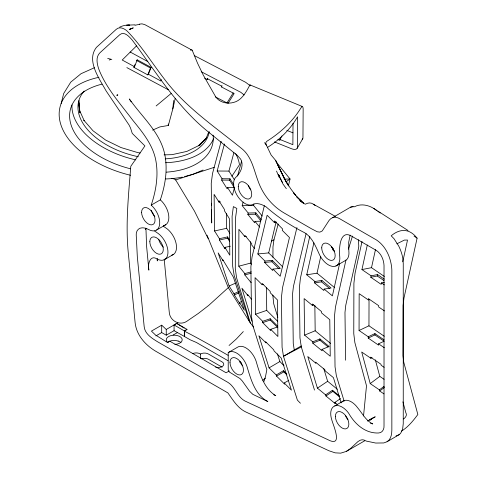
<?xml version="1.0" encoding="UTF-8"?>
<svg xmlns="http://www.w3.org/2000/svg" width="477" height="477" viewBox="0 0 477 477"><rect width="100%" height="100%" fill="white"/><g stroke="black" fill="none" stroke-linecap="round" stroke-linejoin="round"><path stroke-width="0.72" d="M383.919 341.293L378.577 343.828L378.571 345.151L368.226 338.086L368.232 336.762L359.062 330.501L359.163 293.665L368.333 299.926L369.669 299.294M368.333 299.926L368.339 298.602L378.678 305.668L378.678 306.991L384.456 310.938M384.253 336.249L368.954 325.803L369.031 299.282M384.033 341.15L374.904 334.92L374.91 333.59L368.232 336.762M251.135 282.676L244.796 274.901L244.802 273.577L238.78 266.196L238.905 229.318L244.928 236.699L246.365 236.324M244.928 236.699L244.934 235.376L251.725 243.699L251.719 245.029L254.521 248.463M251.397 264.264L250.479 263.137L250.55 241.744M272.808 295.072L273.738 303.903L277.841 317.39M272.939 257.27L272.975 246.889L273.959 239.782L278.204 223.975M281.943 135.927L279.886 139.469L279.88 140.369L277.9 139.576M293.021 123.287L292.872 144.668L279.886 139.469M145.39 228.203L145.348 229.652L145.479 228.328M177.319 332.678L173.139 334.961M152.598 130.108L159.878 126.918L168.351 125.463L172.811 108.911L173.592 100.546M363.534 415.968L366.503 385.786L354.87 342.623L353.767 333.656L353.904 283.302L355.061 273.261L362.031 241.428M157.571 258.856L157.279 260.907L157.195 258.677M350.148 235.161L348.693 242.286L348.854 251.146A16.123 9.307 60 0 1 345.038 260.728L335.915 265.999M172.811 108.911L175.22 98.351M384.259 279.134L377.563 274.561L371.106 275.837L361.936 269.577L367.314 245.005M361.936 269.577L371.505 267.68L375.465 249.614M384.319 282.336L381.445 282.903L381.135 284.334L370.79 277.268L371.106 275.837M370.79 277.268L377.253 275.992L377.563 274.561M402.767 261.766L407.519 240.056L404.359 240.086L396.846 243.819M353.087 206.714L350.541 207.173L330.597 218.818L329.106 220.386L322.237 230.946L319.888 232.12L317.288 231.786L311.57 228.823L284.298 213.076C272.218 206.088 262.982 194.688 258.272 181.582C253.925 170.271 251.832 156.635 241.773 148.645C214.906 126.799 185.303 107.086 164.35 79.021C152.074 63.065 141.299 45.703 127.287 31.196C124.414 28.531 119.56 26.116 116.203 29.371L96.414 47.384C86.021 60.704 99.449 78.788 106.067 90.845L129.064 125.028L130.549 128.039L132.26 133.393L144.919 145.926L130.799 166.294C128.522 195.069 125.439 224.047 128.283 252.899L135.122 322.667C136.494 335.695 146.23 346.028 157.279 352.127L227.875 392.893C232.925 399.953 237.612 408.032 245.738 411.937L328.981 450.771L335.158 452.846L340.715 453.15L346.344 451.397L350.684 448.35L357.977 441.565L360.195 440.235L362.138 439.77L363.927 439.991L366.282 441.076L375.685 443.044L383.764 442.948L387.05 441.732L399.201 434.654L400.668 433.259L402.63 429.199L403.25 423.582L403.25 263.334L402.737 257.866A29.347 16.945 60 0 0 398.736 246.072L394.038 238.733L391.194 235.799C400.155 228.239 409.636 228.477 417.095 238.166L403.941 298.214L403.107 305.453L402.97 355.806L403.763 362.27L417.846 414.513C413.177 420.78 408.139 427.058 401.384 431.184M309.788 236.252L300.432 278.109L299.341 288.03L299.973 337.978L301.303 346.91L314.492 390.073M314.921 281.508L314.605 282.915L323.829 290.493L324.145 289.086L331.08 288.013L321.856 280.434L314.921 281.508L306.741 274.788L313.878 242.871M334.681 287.709L317.014 273.196L320.747 256.513M329.679 288.525L321.54 281.841L321.856 280.434M339.684 263.215L332.391 295.859L324.145 289.086M345.974 259.995L335.492 306.908L334.401 316.835L335.033 366.777L336.357 375.709L344.144 401.181M348.395 249.173L352.485 236.091M61.145 103.497L63.703 93.486L70.739 82.151L81.018 73.714L94.446 67.716M264.324 205.7L252.041 256.984L250.884 266.852L251.528 316.829L252.923 325.827L266.84 369.675L265.582 376.228L263.978 381.445M264.968 261.068L264.634 262.463L272.671 270.477L273.005 269.082L280.333 268.366L272.295 260.353L264.968 261.068L257.842 253.967L267.114 215.246L274.239 222.354L276.439 222.139M274.239 222.354L274.573 220.958L282.611 228.972L282.277 230.367L289.461 237.528L280.19 276.243L273.005 269.082M282.73 266.893L268.7 252.905L276.082 222.079M288.37 185.947L290.046 178.976L276.046 161.81M278.997 268.76L271.962 261.748L272.295 260.353M306.073 233.658L293.444 286.373L292.61 293.486L293.254 343.464L294.255 349.951L283.469 356.277L297.386 400.125L300.421 403.244M296.938 227.535L282.587 287.434L281.43 297.302L282.074 347.28L283.469 356.277L301.303 346.91M221.179 141.287L212.521 173.503L211.245 183.24L211.699 222.997L211.573 209.802M234.744 187.503L227.523 187.449L227.159 188.809L221.668 180.091L222.032 178.732L217.166 171.01L224.434 143.976M234.416 179.793L228.936 171.094L233.909 152.598M234.32 187.622L229.616 180.151L229.98 178.792L222.032 178.732M234.529 187.413L232.424 195.242L227.523 187.449M237.588 176.031L241.606 161.095M261.283 219.492L255.845 212.825L248.207 213.034L242.191 205.653L243.145 202.099M260.555 221.209L254.998 221.364L254.629 222.741L247.837 214.411L248.207 213.034M262.255 216.075L253.508 205.348L253.889 203.923M260.907 220.869L255.475 214.209L255.845 212.825M151.203 205.128C155.919 191.134 158.519 176.085 155.991 161.381C153.338 145.372 142.736 132.481 132.803 120.276C120.586 104.04 106.437 88.567 98.888 69.392C97.046 64.091 95.406 57.091 100.015 52.691L119.805 34.678C124.396 30.868 129.422 36.914 132.224 40.068C155.824 71.741 176.681 106.377 207.811 131.491L237.182 155.299L240.539 158.984A6.302 3.637 60 0 1 241.606 161.28C243.258 166.914 240.283 172.907 236.318 176.83A16.123 9.307 60 0 0 237.141 195.397A16.123 9.307 60 0 0 252.828 204.466C257.246 202.29 262.165 204.538 266.029 206.809C277.757 217.148 290.726 225.728 304.737 232.776C311.88 237.278 315.333 245.494 318.672 252.876A16.123 9.307 60 0 0 332.254 266.345A16.123 9.307 60 0 0 339.731 256.411C338.95 249.477 339.505 228.823 351.692 236.198L376.323 250.425C381.224 253.651 383.705 259.697 384.021 265.397L384.021 425.645C384.343 429.103 382.333 433.068 378.41 433.003C365.078 433.462 354.775 423.97 348.55 413.07A16.123 9.307 60 0 0 334.765 405.933A16.123 9.307 60 0 0 331.765 419.76C332.845 424.476 343.744 447.963 328.11 439.788L244.868 400.954C237.248 396.852 235.268 386.901 227.958 382.405L157.279 341.598C151.722 338.139 144.841 333.852 144.179 326.644L137.334 256.876L136.225 234.917C135.909 231.423 138.288 227.803 142.027 227.839A21.316 12.307 60 0 1 148.735 229.592A16.123 9.307 60 0 0 159.652 224.184A16.123 9.307 60 0 0 151.203 205.128L160.326 199.863C165.352 185.034 167.982 168.912 164.559 153.427C159.908 132.839 143.344 118.111 131.384 101.702L129.297 98.966L131.247 101.881M302.162 139.332A6.451 3.261 30.1 0 0 302.955 137.841L303.157 109.37A16.158 3.87 -68.2 0 0 302.007 106.383L249.924 84.888C246.347 91.715 241.821 100.379 233.742 102.394C227.344 104.254 219.498 102.507 215.652 96.753L203.315 75.169L197.556 63.226L192.201 50.234L191.199 49.674A6.451 1.258 -61.5 0 0 190.484 49.972M151.114 67.382L150.464 68.02L136.565 60.478L137.215 59.84L151.114 67.382L148.425 74.257L147.775 74.895L133.876 67.352L134.955 64.604M133.876 67.352L134.526 66.714L137.215 59.84M147.775 74.895L150.464 68.02M161.375 79.635L160.844 80.995L148.425 74.257M208.711 132.087L206.136 138.276L199.285 145.706L206.821 137.43M204.603 78.18L207.149 79.504L207.745 78.276M227.934 103.551L234.153 93.558L221.435 86.939L222.032 85.711M297.165 148.323L302.752 138.694M207.149 79.504L207.584 78.806L221.871 86.242L221.435 86.939M233.187 92.926L226.974 102.925L215.252 96.825M231.87 176.263L239.478 164.72A18.71 10.953 71.9 0 0 235.668 153.666M302.007 106.383L300.385 108.834C291.954 122.184 280.029 132.97 266.738 141.353L265.862 142.551L265.963 144.233L271.091 154.959L275.73 160.528L284.197 178.32L288.525 185.732L284.197 178.32L275.73 160.528M243.306 331.587L236.336 338.998L229.055 345.485M136.517 45.905L122.207 60.024L134.526 66.714M206.583 137.781L198.343 145.801L198.879 145.521L186.895 151.394L172.042 154.661L164.052 154.87M387.05 441.732C391.08 439.293 391.724 434.44 391.85 430.165L391.85 269.916C391.247 258.456 386.191 246.335 376.323 239.889L339.672 218.728C337.477 217.434 334.747 216.659 332.296 217.703M207.036 235.221L228.304 287.631L208.723 305.399L198.378 313.395L186.799 321.301C179.596 326.196 169.633 320.562 169.257 312.161L164.195 259.1M370.003 420.112L372.382 418.061L370.701 419.486M403.512 418.979C405.563 417.661 407.37 415.02 405.808 412.629L402.904 401.837M370.069 420.016L371.672 418.645L369.77 419.951L375.208 416.785L367.517 421.072M156.152 105.948L171.213 93.403M262.833 380.288L265.409 378.154M383.949 393.901L379.692 390.991L379.388 389.858L370.218 383.591L361.709 352.02L370.879 358.281L372.054 357.398M370.218 383.591L379.805 376.395L375.351 359.891M379.388 389.858L384.092 386.322M379.692 390.991L384.396 387.455M167.505 342.492C170.456 340.107 174.66 340.053 178.165 341.055M285.944 181.874L290.046 178.976L284.167 179.137M267.448 147.447C279.695 139.743 290.272 129.339 297.582 116.811L297.368 147.465A6.451 3.261 30.1 0 1 291.53 148.746L274.436 141.896M340.572 398.587L334.83 402.439L335.176 403.578L325.952 395.999L325.606 394.861L317.426 388.147L327.633 381.29L323.77 368.655M325.606 394.861L332.493 390.234L339.546 396.029M325.952 395.999L332.839 391.373L332.493 390.234M129.345 29.52L133.256 27.857L129.279 29.556L131.038 28.393M227.934 360.672L196.464 342.504L190.192 339.803L184.492 336.512L184.492 331.211L187.002 329.363L177.408 323.823L184.211 328.098M184.492 336.512L174.075 330.68L174.075 324.974L177.784 322.804L166.252 329.464L166.252 335.194L161.691 332.564L155.919 335.897M288.484 380.503L284.232 382.995L291.417 390.156L281.239 358.078L274.054 350.917L273.685 349.76L265.647 341.747L266.017 342.903L258.892 335.796L269.07 367.874L279.862 361.548L284.018 365.692M269.07 367.874L276.195 374.982L283.481 370.707L286.492 373.712M276.195 374.982L276.565 376.132L283.845 371.863L286.862 374.868M156.605 230.027L165.728 224.762M164.744 259.458L173.294 254.521M166.252 329.464L161.691 325.177L151.43 331.104L155.502 335.009L167.391 342.438L169.669 341.121L174.23 343.75L180.503 346.451L226.104 372.781L229.288 370.939M166.252 335.194L174.075 330.68M174.075 324.974L184.337 330.901L187.002 329.363M228.221 352.604A16.123 9.307 60 0 1 239.09 354.763A16.123 9.307 60 0 1 247.581 368.524C251.278 380.706 255.606 395.284 267.835 401.551L252.84 394.348L249.566 391.2L242.274 380.98L240.026 378.565L229.318 372A16.123 9.307 60 0 1 228.221 370.122L228.221 352.604L237.337 347.339A16.123 9.307 60 0 1 248.213 349.498A16.123 9.307 60 0 1 256.704 363.253C260.233 375.202 264.473 388.838 275.772 395.689L273.756 394.747M334.765 405.933L343.887 400.668M346.344 451.397L364.589 440.867M294.255 349.951L301.285 345.92M399.201 434.654L396.071 435.942M271.413 241.177L273.959 239.782M359.062 330.501L368.954 325.803M368.226 338.086L374.904 334.92M241.428 301.565L239.448 302.442L244.355 310.229L233.39 277.107L222.598 259.41L222.992 260.603L218.126 252.876L229.091 285.997L235.596 283.117M229.091 285.997L233.963 293.725L238.572 291.685M233.963 293.725L234.356 294.917L238.965 292.878M119.667 27.171C122.762 25.555 126.262 24.899 129.738 25.132L126.53 25.126M192.398 174.528L203.053 170.027M312.775 341.86L319.912 338.914L329.136 346.493L321.999 349.438L322.017 350.75L312.793 343.172L312.775 341.86L304.594 335.14L304.135 298.602L312.31 305.322L313.61 304.785M304.594 335.14L315.172 330.776L330.561 343.416M312.793 343.172L319.93 340.226L328.069 346.916M109.209 60.013L110.586 59.553M277.566 326.983L270.703 329.327L270.721 330.639L262.684 322.625L262.666 321.313L255.541 314.206L255.07 277.644L262.195 284.751L263.566 284.28M255.541 314.206L266.721 310.39L277.632 321.271M262.666 321.313L270.215 318.737L277.745 326.25M262.684 322.625L270.226 320.049L277.763 327.562M171.321 178.553A3.87 2.284 13.7 0 1 175.655 179.936L214.215 167.332M350.541 207.173L352.366 206.666L354.447 206.791C361.638 202.844 370.677 205.545 376.645 210.548M184.593 176.585L192.416 174.457M238.78 266.196L250.479 263.137M244.802 273.577L251.26 271.884M244.796 274.901L251.254 273.214M230.355 246.21L224.9 247.396L224.911 248.714L219.426 239.997L219.408 238.679L214.543 230.951L214.113 194.372L218.979 202.099L220.344 201.807M214.543 230.951L226.67 228.322L229.801 233.289M219.408 238.679L227.595 236.902L229.556 240.014M219.426 239.997L227.607 238.22L229.568 241.332M135.033 25.257L139.689 24.297M139.344 24.16L141.973 23.85L144.787 24.613L189.965 49.006M306.741 274.788L317.014 273.196M314.605 282.915L321.54 281.841M257.842 253.967L268.7 252.905M264.634 262.463L271.962 261.748M127.842 25.12L134.937 24.846M242.191 205.653L253.508 205.348M247.837 214.411L255.475 214.209M217.166 171.01L228.936 171.094M221.668 180.091L229.616 180.151M140.149 152.956L137.948 152.652L120.967 147.542L105.65 140.071L92.997 130.764L83.874 120.252L84.208 120.723L79.283 109.811M107.671 58.391L111.815 59.44M370.456 423.194L372.728 423.934C365.901 420.648 362.317 413.38 357.667 407.805A16.123 9.307 60 0 0 341.896 402.045M301.255 200.996L296.742 196.882L303.479 203.083C295.567 197.228 302.066 202.94 305.381 204.186L307.546 203.232L309.609 202.928L311.612 203.244L335.45 216.415M191.527 49.96L192.201 50.234M286.82 130.382L292.979 132.85M168.309 89.736L126.846 67.603M194.228 55.547L245.661 82.312L250.282 85.788M201.228 71.717L240.79 92.305L244.152 94.965M130.114 51.975L147.798 61.569M184.492 331.211C199.261 338.765 213.69 347.006 228.084 355.323M222.115 367.177L208.431 359.282A5.641 3.256 0 0 0 201.312 358.877M239.52 361.942L241.428 363.045M373.879 208.515L408.032 230.51M377.784 211.323L380.241 212.998M414.024 236.067L417.095 238.166M371.505 267.68L384.355 276.457M377.253 275.992L383.943 280.559M381.445 282.903L384.337 284.876M374.91 333.59L384.039 339.827M378.577 343.828L384.355 347.775M384.11 367.32L381.218 365.346L380.914 364.207L370.569 357.148L370.879 358.281M163.378 226.259L165.465 227.678A16.123 9.307 60 0 1 176.043 243.198A16.123 9.307 60 0 1 171.625 255.201M379.805 376.395L384.086 379.316M154.578 230.999L156.915 232.615A16.123 9.307 60 0 1 167.964 252.154A16.123 9.307 60 0 1 156.915 258.933C149.951 254.169 147.333 265.224 148.878 270.131L146.588 246.186L145.938 228.239M331.587 247.169L333.214 248.505L332.904 249.912L334.55 251.266M321.999 349.438L330.245 356.212L329.78 319.673L321.54 312.9L321.522 311.582L312.298 304.004L312.31 305.322M327.633 381.29L337.322 389.25M332.839 391.373L339.35 396.721M334.83 402.439L337.579 404.699M313.58 204.18L315.058 205.539M303.479 203.083L298.68 198.635L293.403 192.529L295.639 195.379L290.833 188.916L286.367 182.053L277.924 165.501M270.703 329.327L277.888 336.488L277.417 299.926L270.238 292.765L270.22 291.447L262.183 283.433L262.195 284.751M276.565 376.132L284.602 384.146L284.232 382.995M249.924 84.888L250.443 85.425M254.998 221.364L259.667 227.088M251.635 299.377L247.563 294.381L247.921 295.567L241.905 288.186L251.957 321.224M228.304 287.631L250.336 323.036L253.561 326.995M282.509 183.359L286.325 188.683M264.568 142.647L266.506 145.372M229.98 178.792L233.897 185.016M224.9 247.396L229.801 255.183L229.371 218.603L224.47 210.816L224.452 209.498L218.961 200.787L218.979 202.099M234.356 294.917L239.842 303.634L239.448 302.442M175.655 179.936L194.485 211.144L208.181 238.619M276.511 171.052L279.236 177.438M249.167 320.753L234.177 275.479L232.681 266.339L232.096 216.337L233.366 206.601L236.836 208.443L235.471 218.305L235.292 268.712L236.598 277.876L250.336 323.036M283.481 370.707L283.845 371.863M277.423 353.874L279.862 361.548M341.144 402.898L333.423 377.635L325.183 370.862L324.831 369.729L315.607 362.15L315.953 363.283L307.778 356.563L317.426 388.147M79.319 109.06L78.693 102.179L79.892 112.858L79.009 100.54M358.412 239.687L358.787 246.168L358.43 248.642L345.759 305.316L344.978 312.471L345.581 360.213M168.25 124.002L168.351 125.463M279.486 175.602L279.516 177.832M319.912 338.914L319.93 340.226M314.85 305.202L315.172 330.776M270.215 318.737L270.226 320.049M266.428 287.72L266.721 310.39M227.595 236.902L227.607 238.22M226.497 213.69L226.67 228.322M211.508 203.208L211.532 205.402M192.881 353.54A5.641 3.256 0 0 1 200.441 354.023L200.441 358.632M184.337 330.901L184.337 336.601M161.691 325.177L161.691 332.564M215.61 367.141A5.641 3.256 0 0 0 222.705 366.127A5.641 3.256 0 0 0 222.115 361.918L208.431 354.023A5.641 3.256 0 0 0 200.441 354.023M168.101 342.754A7.978 4.609 0 0 1 170.492 335.73A7.978 4.609 0 0 1 181.898 338.527A7.978 4.609 0 0 1 174.815 344.4M182.297 177.128A83.839 49.429 13.7 0 1 165.626 178.953M130.591 175.274A83.839 49.429 13.7 0 1 60.877 124.735A83.839 49.429 13.7 0 1 98.966 77.286M209.29 131.61A67.072 39.543 13.7 0 1 165.197 158.865M138.324 156.724A67.072 39.543 13.7 0 1 84.155 91.059M213.535 138.825A73.196 43.157 13.7 0 1 165.656 162.723M135.79 159.878A73.196 43.157 13.7 0 1 71.973 104.958M160.326 199.863A16.123 9.307 60 0 1 168.715 215.485A16.123 9.307 60 0 1 163.444 225.591M154.864 216.624A9.51 5.491 60 0 1 151.227 210.315M163.372 247.134A9.51 5.491 60 0 1 158.74 239.454M347.882 419.76A9.51 5.491 60 0 1 345.42 415.491M334.204 251.26A9.51 5.491 60 0 1 331.742 246.997M250.747 189.9A9.51 5.491 60 0 1 248.284 185.636M242.483 365.793A9.51 5.491 60 0 1 240.02 361.53M178.159 341.061A7.978 4.609 0 0 1 180.95 342.587M213.106 135.164A73.196 43.157 13.7 0 1 166.288 172.173M130.573 168.81A73.196 43.157 13.7 0 1 71.246 125.463A73.196 43.157 13.7 0 1 101.995 84.143M190.436 49.846L190.746 49.811L190.436 49.846M117.264 95.048L116.758 95.263L117.825 94.935L117.264 95.048M278.598 174.516L278.24 174.558L282.491 182.78L278.598 174.516M238.261 186.501A9.51 5.491 60 0 0 248.35 199.052A9.51 5.491 60 0 0 248.35 185.595A9.51 5.491 60 0 0 238.261 186.501M321.719 247.855A9.51 5.491 60 0 0 331.807 260.406A9.51 5.491 60 0 0 331.807 246.955A9.51 5.491 60 0 0 321.719 247.855M141.597 212.313A9.51 5.491 60 0 0 151.686 224.864A9.51 5.491 60 0 0 151.686 211.412A9.51 5.491 60 0 0 141.597 212.313M335.397 416.355A9.51 5.491 60 0 0 345.491 428.906A9.51 5.491 60 0 0 345.491 415.455A9.51 5.491 60 0 0 335.397 416.355M230.003 362.395A9.51 5.491 60 0 0 240.092 374.946A9.51 5.491 60 0 0 240.092 361.494A9.51 5.491 60 0 0 230.003 362.395M149.838 241.69A9.51 5.491 60 0 0 159.926 254.241A9.51 5.491 60 0 0 159.926 240.79A9.51 5.491 60 0 0 149.838 241.69"/></g></svg>
